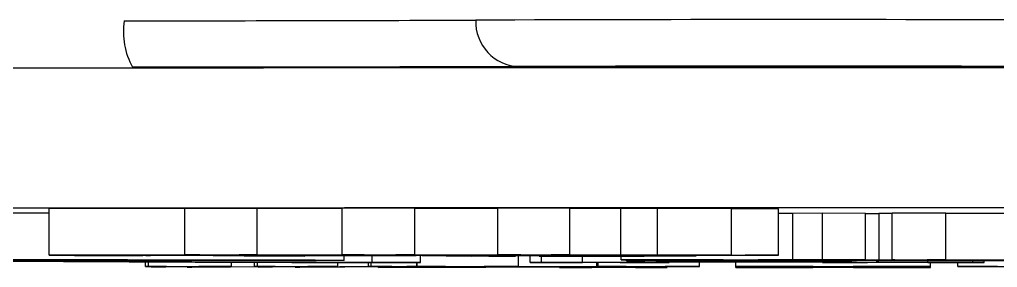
# Model space of a CAD drawing. Header units: millimetres. Extents: x 1852 to 4288, y 681 to 2404.
# Drawn here: x 2886.38 to 2907.45, y 838.71 to 844.05 of the extents above; entities that cross this region are included whole.
import ezdxf

# ---------------------------------------------------------------- set-up
doc = ezdxf.new("R2010")
doc.units = ezdxf.units.MM

msp = doc.modelspace()

# ---------------------------------------------------------------- linework, layer by layer
at = {"color": 7, "linetype": 'Continuous', "lineweight": 25}
for p, q in [((2889.944, 839.98), (2887.016, 839.979)), ((2887.016, 838.979), (2887.016, 839.979)), ((2891.503, 839.985), (2889.944, 839.986)), ((2889.944, 838.986), (2889.944, 839.986)), ((2891.503, 838.985), (2891.503, 839.985)), ((2893.334, 839.981), (2891.503, 839.98)), ((2894.896, 839.986), (2893.334, 839.987)), ((2893.334, 838.987), (2893.334, 839.987)), ((2894.896, 838.986), (2894.896, 839.986)), ((2896.683, 839.982), (2894.896, 839.981)), ((2898.24, 839.987), (2896.683, 839.988)), ((2896.683, 838.988), (2896.683, 839.988)), ((2898.24, 838.987), (2898.24, 839.987)), ((2899.337, 839.983), (2898.24, 839.983)), ((2900.123, 839.986), (2899.337, 839.983)), ((2899.337, 838.983), (2899.337, 839.983)), ((2901.72, 839.983), (2900.123, 839.986)), ((2900.123, 838.986), (2900.123, 839.986)), ((2901.72, 838.983), (2901.72, 839.983)), ((2902.735, 839.976), (2901.72, 839.977)), ((2902.735, 838.976), (2902.735, 839.976)), ((2903.044, 839.878), (2902.735, 839.878)), ((2903.68, 839.88), (2903.044, 839.878)), ((2903.044, 838.878), (2903.044, 839.878)), ((2904.604, 839.877), (2903.68, 839.88)), ((2903.68, 838.88), (2903.68, 839.88)), ((2904.604, 838.877), (2904.604, 839.877)), ((2904.893, 839.871), (2904.604, 839.871)), ((2905.182, 839.875), (2904.893, 839.874)), ((2904.893, 839.874), (2904.893, 838.874)), ((2906.338, 839.879), (2905.182, 839.88)), ((2905.182, 838.88), (2905.182, 839.88)), ((2906.338, 838.879), (2906.338, 839.879)), ((2907.898, 839.874), (2906.338, 839.874)), ((2887.016, 838.979), (2890.488, 838.98)), ((2887.655, 838.978), (2887.016, 838.979)), ((2887.565, 838.967), (2887.565, 838.978)), ((2888.243, 838.978), (2887.655, 838.978)), ((2887.945, 838.969), (2887.945, 838.978)), ((2890.558, 838.979), (2888.243, 838.978)), ((2888.613, 838.974), (2888.613, 838.978)), ((2888.885, 838.974), (2888.885, 838.978)), ((2889.027, 838.972), (2889.027, 838.978)), ((2889.027, 838.972), (2900.801, 838.976)), ((2889.944, 838.986), (2891.503, 838.985)), ((2891.503, 838.985), (2891.11, 838.983)), ((2891.11, 838.983), (2891.372, 838.98)), ((2891.372, 838.98), (2891.372, 838.984)), ((2891.372, 838.98), (2893.891, 838.981)), ((2893.961, 838.98), (2891.441, 838.979)), ((2891.832, 838.975), (2891.832, 838.979)), ((2893.334, 838.987), (2894.896, 838.986)), ((2895.225, 838.977), (2894.272, 838.976)), ((2894.896, 838.986), (2894.49, 838.985)), ((2894.49, 838.985), (2894.775, 838.981)), ((2894.775, 838.981), (2894.775, 838.986)), ((2894.775, 838.981), (2897.225, 838.982)), ((2897.295, 838.981), (2894.844, 838.981)), ((2895.225, 838.977), (2895.225, 838.981)), ((2896.683, 838.988), (2898.24, 838.987)), ((2898.569, 838.978), (2897.621, 838.977)), ((2898.24, 838.987), (2897.837, 838.986)), ((2897.837, 838.986), (2898.111, 838.983)), ((2898.111, 838.983), (2898.111, 838.987)), ((2898.111, 838.983), (2899.337, 838.983)), ((2901.72, 838.983), (2898.181, 838.982)), ((2898.569, 838.978), (2898.569, 838.982)), ((2899.337, 838.983), (2900.123, 838.986)), ((2900.123, 838.986), (2901.72, 838.983)), ((2900.801, 838.976), (2900.801, 838.983)), ((2900.801, 838.976), (2901.284, 838.978)), ((2900.957, 838.96), (2900.957, 838.983)), ((2901.284, 838.978), (2901.284, 838.983)), ((2901.284, 838.978), (2902.735, 838.976)), ((2890.163, 838.819), (2884.596, 838.85)), ((2887.177, 838.851), (2892.244, 838.824)), ((2888.613, 838.974), (2888.885, 838.974)), ((2888.885, 838.974), (2889.027, 838.972)), ((2889.097, 838.737), (2889.097, 838.825)), ((2894.544, 838.973), (2889.099, 838.971)), ((2889.157, 838.738), (2889.157, 838.824)), ((2889.217, 838.969), (2889.217, 838.971)), ((2895.018, 838.819), (2890.163, 838.819)), ((2890.552, 838.968), (2890.552, 838.972)), ((2890.552, 838.968), (2891.588, 838.967)), ((2891.832, 838.975), (2890.881, 838.974)), ((2890.945, 838.737), (2890.945, 838.819)), ((2891.445, 838.736), (2891.445, 838.819)), ((2891.505, 838.737), (2891.505, 838.819)), ((2891.588, 838.967), (2891.588, 838.972)), ((2891.588, 838.967), (2894.924, 838.968)), ((2894.996, 838.968), (2891.659, 838.966)), ((2891.659, 838.966), (2892.525, 838.956)), ((2892.525, 838.956), (2891.667, 838.954)), ((2892.525, 838.956), (2892.525, 838.967)), ((2893.241, 838.736), (2893.241, 838.819)), ((2893.374, 838.867), (2893.374, 838.967)), ((2893.896, 838.735), (2893.896, 838.819)), ((2893.955, 838.736), (2893.955, 838.819)), ((2893.977, 838.821), (2893.977, 838.967)), ((2893.977, 838.821), (2895.018, 838.821)), ((2894.924, 838.968), (2894.544, 838.973)), ((2894.941, 838.735), (2894.941, 838.819)), ((2894.943, 838.819), (2894.943, 838.735)), ((2895.018, 838.821), (2895.018, 838.967)), ((2895.018, 838.821), (2895.018, 838.819)), ((2900.942, 838.975), (2895.427, 838.973)), ((2895.427, 838.973), (2895.808, 838.969)), ((2895.808, 838.969), (2895.808, 838.974)), ((2895.808, 838.969), (2899.075, 838.97)), ((2899.352, 838.969), (2895.879, 838.968)), ((2897.066, 838.954), (2896.113, 838.953)), ((2897.066, 838.954), (2897.066, 838.968)), ((2897.128, 838.735), (2897.128, 838.968)), ((2897.381, 838.821), (2897.381, 838.968)), ((2897.381, 838.82), (2897.381, 838.821)), ((2897.381, 838.821), (2897.623, 838.821)), ((2900.374, 838.82), (2897.381, 838.82)), ((2897.577, 838.96), (2897.577, 838.969)), ((2897.636, 838.959), (2897.577, 838.96)), ((2897.623, 838.821), (2897.623, 838.959)), ((2898.513, 838.823), (2898.513, 838.969)), ((2898.513, 838.823), (2901.666, 838.85)), ((2898.817, 838.734), (2898.817, 838.82)), ((2898.844, 838.735), (2898.844, 838.82)), ((2899.075, 838.97), (2899.075, 838.975)), ((2899.075, 838.97), (2899.57, 838.972)), ((2899.345, 838.878), (2899.345, 838.969)), ((2899.865, 838.877), (2899.345, 838.878)), ((2899.345, 838.878), (2903.044, 838.878)), ((2899.981, 838.961), (2899.352, 838.969)), ((2900.132, 838.831), (2899.403, 838.824)), ((2899.461, 838.86), (2899.461, 838.878)), ((2900.097, 838.858), (2899.461, 838.86)), ((2899.57, 838.972), (2899.57, 838.975)), ((2899.57, 838.972), (2900.814, 838.97)), ((2899.576, 838.87), (2899.576, 838.878)), ((2900.097, 838.869), (2899.576, 838.87)), ((2899.576, 838.87), (2901.541, 838.87)), ((2903.766, 838.831), (2900.132, 838.831)), ((2900.132, 838.821), (2900.132, 838.831)), ((2900.132, 838.821), (2900.374, 838.821)), ((2900.814, 838.97), (2900.282, 838.969)), ((2900.282, 838.969), (2900.911, 838.961)), ((2901.989, 838.847), (2900.293, 838.832)), ((2900.293, 838.832), (2903.686, 838.832)), ((2900.328, 838.972), (2900.942, 838.975)), ((2900.328, 838.972), (2900.328, 838.975)), ((2900.559, 838.972), (2900.328, 838.972)), ((2900.374, 838.821), (2900.374, 838.831)), ((2900.374, 838.821), (2900.374, 838.82)), ((2900.911, 838.961), (2900.911, 838.975)), ((2901.029, 838.734), (2901.029, 838.831)), ((2901.541, 838.877), (2901.252, 838.877)), ((2901.541, 838.87), (2901.484, 838.87)), ((2901.541, 838.87), (2901.541, 838.877)), ((2901.541, 838.861), (2901.541, 838.87)), ((2901.666, 838.85), (2902.876, 838.85)), ((2901.812, 838.734), (2901.812, 838.831)), ((2902.07, 838.847), (2901.989, 838.847)), ((2903.686, 838.832), (2902.07, 838.847)), ((2904.604, 838.877), (2902.293, 838.877)), ((2902.293, 838.877), (2902.293, 838.87)), ((2902.293, 838.87), (2902.928, 838.87)), ((2904.257, 838.87), (2902.293, 838.87)), ((2902.293, 838.87), (2902.293, 838.862)), ((2902.293, 838.862), (2904.257, 838.863)), ((2902.876, 838.85), (2902.876, 838.87)), ((2902.876, 838.85), (2905.948, 838.823)), ((2902.928, 838.87), (2902.928, 838.877)), ((2902.928, 838.87), (2903.448, 838.871)), ((2903.044, 838.878), (2903.68, 838.88)), ((2903.448, 838.871), (2903.448, 838.877)), ((2903.448, 838.871), (2904.257, 838.87)), ((2903.68, 838.88), (2904.604, 838.877)), ((2903.683, 838.821), (2903.683, 838.831)), ((2903.683, 838.82), (2903.683, 838.821)), ((2903.683, 838.821), (2904.006, 838.821)), ((2907.162, 838.82), (2903.683, 838.82)), ((2904.573, 838.823), (2903.766, 838.831)), ((2904.006, 838.821), (2904.006, 838.829)), ((2904.257, 838.871), (2904.257, 838.877)), ((2904.778, 838.87), (2904.257, 838.871)), ((2904.257, 838.871), (2911.25, 838.871)), ((2904.257, 838.87), (2904.257, 838.871)), ((2904.257, 838.863), (2904.257, 838.87)), ((2904.257, 838.863), (2904.315, 838.863)), ((2904.315, 838.871), (2904.315, 838.863)), ((2904.893, 838.864), (2904.835, 838.868)), ((2904.835, 838.868), (2905.587, 838.867)), ((2904.835, 838.854), (2904.835, 838.868)), ((2904.835, 838.854), (2904.893, 838.857)), ((2905.587, 838.855), (2904.835, 838.854)), ((2904.893, 838.874), (2905.24, 838.875)), ((2905.587, 838.873), (2904.893, 838.874)), ((2904.893, 838.857), (2904.893, 838.864)), ((2905.182, 838.88), (2906.338, 838.879)), ((2906.049, 838.874), (2905.587, 838.873)), ((2905.587, 838.867), (2905.587, 838.873)), ((2905.587, 838.867), (2907.263, 838.867)), ((2906.916, 838.866), (2905.587, 838.866)), ((2905.587, 838.866), (2905.587, 838.855)), ((2906.338, 838.879), (2905.933, 838.878)), ((2905.933, 838.878), (2905.933, 838.874)), ((2905.933, 838.874), (2907.956, 838.874)), ((2905.948, 838.823), (2905.948, 838.866)), ((2906.004, 838.734), (2906.004, 838.82)), ((2910.903, 838.874), (2906.049, 838.874)), ((2907.552, 838.87), (2906.165, 838.87)), ((2906.593, 838.734), (2906.593, 838.82)), ((2906.916, 838.856), (2906.916, 838.866)), ((2907.609, 838.857), (2906.916, 838.856)), ((2906.919, 838.821), (2906.919, 838.856)), ((2906.919, 838.821), (2907.162, 838.821)), ((2907.162, 838.821), (2907.162, 838.856)), ((2907.162, 838.821), (2907.162, 838.82)), ((2907.263, 838.867), (2907.552, 838.87)), ((2907.263, 838.867), (2907.263, 838.87)), ((2889.097, 838.737), (2889.157, 838.738)), ((2889.301, 838.737), (2889.097, 838.737)), ((2889.157, 838.738), (2890.945, 838.737)), ((2889.226, 838.718), (2889.226, 838.737)), ((2889.226, 838.718), (2889.531, 838.736)), ((2889.532, 838.718), (2889.226, 838.718)), ((2891.638, 838.729), (2889.532, 838.718)), ((2890.245, 838.736), (2889.991, 838.723)), ((2889.991, 838.723), (2890.093, 838.723)), ((2890.093, 838.723), (2891.769, 838.732)), ((2890.093, 838.723), (2890.093, 838.728)), ((2890.885, 838.736), (2890.731, 838.736)), ((2890.945, 838.737), (2890.885, 838.736)), ((2891.445, 838.736), (2891.505, 838.737)), ((2891.599, 838.736), (2891.445, 838.736)), ((2891.505, 838.737), (2893.241, 838.736)), ((2891.524, 838.717), (2891.74, 838.729)), ((2891.524, 838.717), (2891.524, 838.729)), ((2891.831, 838.717), (2891.524, 838.717)), ((2891.74, 838.729), (2891.638, 838.729)), ((2891.769, 838.732), (2891.879, 838.735)), ((2894.728, 838.734), (2891.831, 838.717)), ((2892.593, 838.735), (2892.318, 838.723)), ((2892.318, 838.723), (2892.42, 838.723)), ((2892.42, 838.723), (2894.362, 838.734)), ((2892.42, 838.723), (2892.42, 838.727)), ((2893.181, 838.735), (2893.029, 838.735)), ((2893.241, 838.736), (2893.181, 838.735)), ((2893.896, 838.735), (2893.955, 838.736)), ((2894.05, 838.735), (2893.896, 838.735)), ((2893.955, 838.736), (2894.941, 838.735)), ((2894.113, 838.716), (2894.113, 838.73)), ((2894.113, 838.716), (2894.142, 838.717)), ((2896.401, 838.716), (2894.113, 838.716)), ((2894.142, 838.717), (2894.142, 838.73)), ((2894.142, 838.717), (2894.402, 838.717)), ((2894.362, 838.734), (2894.408, 838.734)), ((2894.402, 838.717), (2894.402, 838.732)), ((2894.907, 838.718), (2895.556, 838.734)), ((2894.941, 838.735), (2894.943, 838.735)), ((2894.943, 838.735), (2897.128, 838.735)), ((2895.427, 838.734), (2895.223, 838.734)), ((2895.429, 838.734), (2895.427, 838.734)), ((2896.07, 838.726), (2895.739, 838.718)), ((2895.739, 838.718), (2895.743, 838.717)), ((2899.139, 838.725), (2896.07, 838.726)), ((2896.388, 838.733), (2896.097, 838.726)), ((2896.097, 838.726), (2899.166, 838.726)), ((2896.17, 838.717), (2896.17, 838.726)), ((2896.17, 838.717), (2896.43, 838.717)), ((2896.43, 838.717), (2896.401, 838.716)), ((2896.43, 838.717), (2896.43, 838.726)), ((2897.101, 838.734), (2896.893, 838.734)), ((2897.128, 838.735), (2897.101, 838.734)), ((2898.014, 838.716), (2898.014, 838.725)), ((2900.302, 838.715), (2898.014, 838.716)), ((2898.014, 838.716), (2898.043, 838.716)), ((2898.043, 838.716), (2898.043, 838.725)), ((2898.043, 838.716), (2898.303, 838.716)), ((2898.303, 838.716), (2898.303, 838.725)), ((2898.807, 838.717), (2899.139, 838.725)), ((2898.807, 838.717), (2898.807, 838.725)), ((2898.817, 838.734), (2898.844, 838.735)), ((2899.025, 838.734), (2898.817, 838.734)), ((2898.844, 838.735), (2901.029, 838.734)), ((2899.166, 838.726), (2899.457, 838.733)), ((2900.289, 838.733), (2899.64, 838.717)), ((2899.64, 838.717), (2899.644, 838.717)), ((2900.071, 838.716), (2900.071, 838.727)), ((2900.071, 838.716), (2900.331, 838.716)), ((2900.331, 838.716), (2900.302, 838.715)), ((2901.002, 838.733), (2900.794, 838.734)), ((2901.029, 838.734), (2901.002, 838.733)), ((2901.812, 838.733), (2901.812, 838.734)), ((2901.812, 838.734), (2906.004, 838.734)), ((2903.008, 838.733), (2901.812, 838.733)), ((2901.812, 838.716), (2901.812, 838.733)), ((2901.812, 838.715), (2901.812, 838.716)), ((2901.812, 838.716), (2903.008, 838.716)), ((2906.004, 838.715), (2901.812, 838.715)), ((2903.008, 838.716), (2903.008, 838.733)), ((2903.476, 838.717), (2903.476, 838.732)), ((2904.339, 838.732), (2904.339, 838.717)), ((2906.004, 838.733), (2904.808, 838.733)), ((2904.808, 838.716), (2904.808, 838.733)), ((2904.808, 838.716), (2906.004, 838.716)), ((2906.004, 838.734), (2906.004, 838.733)), ((2906.004, 838.716), (2906.004, 838.733)), ((2906.004, 838.716), (2906.004, 838.715)), ((2906.593, 838.734), (2909.014, 838.735)), ((2906.629, 838.734), (2906.593, 838.734)), ((2906.937, 838.734), (2906.629, 838.734)), ((2908.301, 838.717), (2907.45, 838.733))]:
    msp.add_line(p, q, dxfattribs=at)
at = {"color": 7, "linetype": 'Continuous', "lineweight": 25, "flags": 128}
for points in [[(2931.183, 842.996), (2926.479, 843), (2921.658, 843.003), (2916.743, 843.005), (2911.76, 843.007), (2906.733, 843.008), (2901.687, 843.008), (2896.648, 843.008), (2891.639, 843.006), (2886.687, 843.004), (2881.817, 843.001)], [(2907.452, 843.026), (2906.626, 843.024), (2905.549, 843.022), (2904.295, 843.021), (2902.949, 843.021), (2901.603, 843.021), (2900.349, 843.022), (2899.272, 843.024), (2898.446, 843.026), (2897.926, 843.029), (2897.749, 843.032), (2897.926, 843.035), (2898.446, 843.037), (2899.272, 843.04), (2900.349, 843.041), (2901.603, 843.043), (2902.949, 843.043), (2904.295, 843.043), (2905.549, 843.041), (2906.626, 843.04), (2907.452, 843.037)]]:
    msp.add_lwpolyline(points, dxfattribs=at)
at = {"color": 7, "linetype": 'Continuous', "lineweight": 25}
for centre, radius, start, end in [((2889.076, 2719.109), 1875.085, 269.986579, 270.217963), ((2897.179, 844.006), 0.971, 178.1826, 267.9964), ((2902.949, -1148.266), 1992.314, 89.806162, 90.193839), ((2890.179, 843.782), 1.561, 171.0968, 209.1481)]:
    msp.add_arc(centre, radius, start, end, dxfattribs=at)
for points, knots in [([(2897.145, 843.036), (2896.754, 843.035), (2895.959, 843.031), (2893.969, 843.027), (2891.555, 843.023), (2889.718, 843.022), (2888.815, 843.022)], [0, 0, 0, 0, 0.245796, 0.5, 0.754204, 1, 1, 1, 1]), ([(2908.753, 843.036), (2908.489, 843.038), (2907.948, 843.04), (2906.53, 843.043), (2904.813, 843.045), (2902.949, 843.045), (2901.085, 843.045), (2899.368, 843.043), (2897.95, 843.04), (2897.409, 843.038), (2897.145, 843.036)], [0, 0, 0, 0, 0.122089, 0.25, 0.377911, 0.5, 0.622089, 0.75, 0.877911, 1, 1, 1, 1]), ([(2834.504, 839.858), (2834.551, 839.862), (2834.658, 839.87), (2835.528, 839.882), (2837.008, 839.896), (2839.184, 839.91), (2842.014, 839.923), (2845.528, 839.936), (2849.682, 839.948), (2854.426, 839.959), (2859.687, 839.969), (2865.379, 839.978), (2871.402, 839.986), (2877.625, 839.992), (2883.99, 839.996), (2890.343, 840), (2896.682, 840.002), (2902.949, 840.002), (2909.216, 840.002), (2915.555, 840), (2921.907, 839.996), (2928.273, 839.992), (2934.496, 839.986), (2940.519, 839.978), (2946.211, 839.969), (2951.472, 839.959), (2956.216, 839.948), (2960.37, 839.936), (2963.884, 839.923), (2966.714, 839.91), (2968.89, 839.896), (2970.371, 839.882), (2971.242, 839.87), (2971.349, 839.862), (2971.397, 839.858)], [0, 0, 0, 0, 0.023828, 0.053273, 0.084485, 0.115699, 0.147957, 0.180726, 0.213842, 0.247136, 0.28043, 0.313546, 0.346314, 0.378573, 0.409785, 0.440999, 0.470442, 0.499888, 0.529332, 0.558778, 0.58999, 0.621203, 0.653462, 0.68623, 0.719347, 0.752641, 0.785934, 0.819051, 0.851819, 0.884078, 0.915289, 0.946503, 0.975948, 1, 1, 1, 1]), ([(2887.016, 839.882), (2886.908, 839.882), (2886.488, 839.883), (2886.048, 839.883), (2885.72, 839.883)], [0, 0, 0, 0, 0.254888, 1, 1, 1, 1]), ([(2890.488, 838.98), (2890.43, 838.981), (2890.319, 838.982), (2890.14, 838.984), (2890.009, 838.985), (2889.944, 838.986)], [0, 0, 0, 0, 0.361759, 0.680808, 1, 1, 1, 1]), ([(2890.881, 838.974), (2890.844, 838.975), (2890.783, 838.976), (2890.667, 838.978), (2890.594, 838.979), (2890.558, 838.979)], [0, 0, 0, 0, 0.437947, 0.718933, 1, 1, 1, 1]), ([(2891.441, 838.979), (2891.471, 838.979), (2891.532, 838.978), (2891.656, 838.977), (2891.763, 838.976), (2891.832, 838.975)], [0, 0, 0, 0, 0.267337, 0.534687, 1, 1, 1, 1]), ([(2893.891, 838.981), (2893.833, 838.982), (2893.721, 838.983), (2893.537, 838.985), (2893.402, 838.986), (2893.334, 838.987)], [0, 0, 0, 0, 0.353076, 0.676475, 1, 1, 1, 1]), ([(2894.272, 838.976), (2894.228, 838.976), (2894.163, 838.977), (2894.051, 838.979), (2893.991, 838.98), (2893.961, 838.98)], [0, 0, 0, 0, 0.499817, 0.749886, 1, 1, 1, 1]), ([(2894.844, 838.981), (2894.875, 838.98), (2894.935, 838.979), (2895.052, 838.978), (2895.159, 838.977), (2895.225, 838.977)], [0, 0, 0, 0, 0.278089, 0.556193, 1, 1, 1, 1]), ([(2897.225, 838.982), (2897.167, 838.983), (2897.057, 838.984), (2896.877, 838.986), (2896.748, 838.988), (2896.683, 838.988)], [0, 0, 0, 0, 0.361832, 0.680859, 1, 1, 1, 1]), ([(2897.621, 838.977), (2897.581, 838.977), (2897.515, 838.979), (2897.401, 838.98), (2897.33, 838.981), (2897.295, 838.981)], [0, 0, 0, 0, 0.437841, 0.718884, 1, 1, 1, 1]), ([(2898.181, 838.982), (2898.21, 838.981), (2898.268, 838.981), (2898.391, 838.979), (2898.5, 838.978), (2898.569, 838.978)], [0, 0, 0, 0, 0.267397, 0.53481, 1, 1, 1, 1]), ([(2884.095, 838.88), (2884.764, 838.88), (2886.11, 838.88), (2887.918, 838.879), (2889.238, 838.876), (2890.162, 838.873), (2890.469, 838.869), (2890.492, 838.867), (2890.497, 838.867)], [0, 0, 0, 0, 0.196061, 0.394111, 0.547436, 0.700125, 0.928087, 1, 1, 1, 1]), ([(2890.497, 838.867), (2890.467, 838.865), (2890.406, 838.862), (2889.723, 838.858), (2888.375, 838.855), (2886.69, 838.853), (2885.343, 838.853), (2884.565, 838.853), (2884.442, 838.853)], [0, 0, 0, 0, 0.200351, 0.402646, 0.59747, 0.766762, 0.96323, 1, 1, 1, 1]), ([(2885.045, 838.883), (2885.714, 838.883), (2886.949, 838.883), (2888.716, 838.882), (2890.379, 838.88), (2891.898, 838.878), (2893.044, 838.874), (2893.352, 838.87), (2893.37, 838.868), (2893.374, 838.867)], [0, 0, 0, 0, 0.160365, 0.296332, 0.431737, 0.589347, 0.747826, 0.949128, 1, 1, 1, 1]), ([(2893.374, 838.867), (2893.347, 838.866), (2893.287, 838.863), (2892.503, 838.858), (2890.791, 838.854), (2888.943, 838.851), (2887.664, 838.851), (2887.177, 838.851)], [0, 0, 0, 0, 0.183074, 0.416875, 0.642834, 0.864166, 1, 1, 1, 1]), ([(2887.565, 838.967), (2887.569, 838.968), (2887.582, 838.968), (2887.751, 838.968), (2887.884, 838.969), (2887.945, 838.969)], [0, 0, 0, 0, 0.206018, 0.636041, 1, 1, 1, 1]), ([(2888.261, 838.967), (2888.18, 838.967), (2888.03, 838.967), (2887.821, 838.967), (2887.68, 838.967), (2887.588, 838.967), (2887.571, 838.967), (2887.565, 838.967)], [0, 0, 0, 0, 0.281585, 0.522569, 0.762523, 0.925805, 1, 1, 1, 1]), ([(2887.945, 838.969), (2888.072, 838.969), (2888.415, 838.97), (2888.56, 838.972), (2888.599, 838.973), (2888.613, 838.974)], [0, 0, 0, 0, 0.268239, 0.722981, 1, 1, 1, 1]), ([(2889.169, 838.968), (2889.142, 838.968), (2889.089, 838.968), (2888.824, 838.967), (2888.554, 838.967), (2888.315, 838.967), (2888.261, 838.967)], [0, 0, 0, 0, 0.194719, 0.390632, 0.863045, 1, 1, 1, 1]), ([(2889.099, 838.971), (2889.153, 838.971), (2889.221, 838.97), (2889.2, 838.969), (2889.195, 838.969)], [0, 0, 0, 0, 0.784657, 1, 1, 1, 1]), ([(2891.667, 838.954), (2891.574, 838.956), (2891.389, 838.958), (2891.03, 838.963), (2890.723, 838.966), (2890.552, 838.968)], [0, 0, 0, 0, 0.307881, 0.615778, 1, 1, 1, 1]), ([(2892.244, 838.824), (2892.414, 838.823), (2892.679, 838.822), (2893.351, 838.821), (2893.757, 838.821), (2893.977, 838.821)], [0, 0, 0, 0, 0.454509, 0.703285, 1, 1, 1, 1]), ([(2896.113, 838.953), (2896.016, 838.954), (2895.821, 838.957), (2895.439, 838.962), (2895.161, 838.966), (2894.996, 838.968)], [0, 0, 0, 0, 0.289421, 0.578839, 1, 1, 1, 1]), ([(2895.879, 838.968), (2895.995, 838.966), (2896.226, 838.964), (2896.604, 838.959), (2896.901, 838.956), (2897.066, 838.954)], [0, 0, 0, 0, 0.3079389, 0.6158743, 1, 1, 1, 1]), ([(2897.577, 838.96), (2897.91, 838.96), (2898.483, 838.96), (2899.139, 838.96), (2899.542, 838.96), (2899.75, 838.96), (2899.891, 838.961), (2899.969, 838.961), (2900.001, 838.961), (2899.988, 838.961), (2899.981, 838.961)], [0, 0, 0, 0, 0.358025, 0.615683, 0.704922, 0.795041, 0.841826, 0.888488, 0.9407, 1, 1, 1, 1]), ([(2897.623, 838.821), (2897.747, 838.821), (2897.957, 838.821), (2898.213, 838.821), (2898.398, 838.822), (2898.473, 838.822), (2898.505, 838.823), (2898.513, 838.823)], [0, 0, 0, 0, 0.268165, 0.456817, 0.645375, 0.906381, 1, 1, 1, 1]), ([(2899.848, 838.957), (2899.816, 838.957), (2899.752, 838.958), (2899.395, 838.958), (2898.688, 838.959), (2898.033, 838.959), (2897.636, 838.959)], [0, 0, 0, 0, 0.10724, 0.21472, 0.525104, 1, 1, 1, 1]), ([(2899.403, 838.824), (2899.393, 838.824), (2899.372, 838.824), (2899.338, 838.824), (2899.329, 838.823), (2899.323, 838.823)], [0, 0, 0, 0, 0.2502199, 0.5005081, 1, 1, 1, 1]), ([(2899.323, 838.823), (2899.331, 838.823), (2899.345, 838.822), (2899.424, 838.822), (2899.521, 838.821), (2899.675, 838.821), (2899.885, 838.821), (2900.046, 838.821), (2900.132, 838.821)], [0, 0, 0, 0, 0.284135, 0.450473, 0.560568, 0.671794, 0.825494, 1, 1, 1, 1]), ([(2899.461, 838.86), (2899.809, 838.86), (2900.332, 838.861), (2901.024, 838.861), (2901.369, 838.861), (2901.541, 838.861)], [0, 0, 0, 0, 0.499885, 0.749929, 1, 1, 1, 1]), ([(2900.911, 838.961), (2900.938, 838.961), (2900.99, 838.96), (2900.849, 838.959), (2900.489, 838.958), (2900.1, 838.957), (2899.848, 838.957)], [0, 0, 0, 0, 0.211302, 0.416468, 0.621501, 1, 1, 1, 1]), ([(2901.252, 838.877), (2901.086, 838.877), (2900.769, 838.877), (2900.305, 838.877), (2900.012, 838.877), (2899.865, 838.877)], [0, 0, 0, 0, 0.35686, 0.67714, 1, 1, 1, 1]), ([(2901.484, 838.87), (2901.317, 838.87), (2901, 838.87), (2900.536, 838.869), (2900.243, 838.869), (2900.097, 838.869)], [0, 0, 0, 0, 0.35686, 0.67714, 1, 1, 1, 1]), ([(2904.315, 838.863), (2903.719, 838.862), (2902.699, 838.861), (2901.234, 838.86), (2900.477, 838.858), (2900.097, 838.858)], [0, 0, 0, 0, 0.41234, 0.704495, 1, 1, 1, 1]), ([(2902.735, 838.976), (2902.517, 838.976), (2902.042, 838.975), (2901.31, 838.974), (2900.852, 838.972), (2900.559, 838.972)], [0, 0, 0, 0, 0.234297, 0.511813, 1, 1, 1, 1]), ([(2904.006, 838.821), (2904.093, 838.821), (2904.234, 838.821), (2904.402, 838.821), (2904.51, 838.821), (2904.582, 838.821), (2904.634, 838.822), (2904.646, 838.822), (2904.653, 838.822)], [0, 0, 0, 0, 0.25713, 0.418126, 0.515419, 0.613557, 0.771961, 1, 1, 1, 1]), ([(2904.653, 838.822), (2904.652, 838.822), (2904.65, 838.822), (2904.634, 838.823), (2904.597, 838.823), (2904.573, 838.823)], [0, 0, 0, 0, 0.25103, 0.502225, 1, 1, 1, 1]), ([(2906.165, 838.87), (2905.998, 838.87), (2905.681, 838.87), (2905.217, 838.87), (2904.924, 838.87), (2904.778, 838.87)], [0, 0, 0, 0, 0.35686, 0.67714, 1, 1, 1, 1]), ([(2905.238, 838.875), (2905.237, 838.876), (2905.235, 838.877), (2905.219, 838.878), (2905.194, 838.879), (2905.182, 838.88)], [0, 0, 0, 0, 0.333361, 0.666606, 1, 1, 1, 1]), ([(2905.948, 838.823), (2905.99, 838.823), (2906.074, 838.822), (2906.26, 838.822), (2906.52, 838.821), (2906.747, 838.821), (2906.881, 838.821), (2906.919, 838.821)], [0, 0, 0, 0, 0.25387, 0.509596, 0.715202, 0.920342, 1, 1, 1, 1]), ([(2889.531, 838.736), (2889.542, 838.736), (2889.558, 838.736), (2889.511, 838.737), (2889.453, 838.737), (2889.377, 838.737), (2889.326, 838.737), (2889.301, 838.737)], [0, 0, 0, 0, 0.409045, 0.568709, 0.729731, 0.871998, 1, 1, 1, 1]), ([(2890.731, 838.736), (2890.666, 838.736), (2890.566, 838.736), (2890.434, 838.736), (2890.347, 838.736), (2890.279, 838.736), (2890.258, 838.736), (2890.245, 838.736)], [0, 0, 0, 0, 0.286948, 0.445283, 0.603611, 0.766841, 1, 1, 1, 1]), ([(2891.879, 838.735), (2891.886, 838.735), (2891.898, 838.735), (2891.841, 838.736), (2891.743, 838.736), (2891.644, 838.736), (2891.599, 838.736)], [0, 0, 0, 0, 0.280717, 0.477013, 0.764436, 1, 1, 1, 1]), ([(2893.029, 838.735), (2892.982, 838.735), (2892.906, 838.735), (2892.798, 838.735), (2892.722, 838.735), (2892.65, 838.735), (2892.614, 838.735), (2892.597, 838.735), (2892.593, 838.735)], [0, 0, 0, 0, 0.219728, 0.360437, 0.501962, 0.629609, 0.910972, 1, 1, 1, 1]), ([(2894.403, 838.734), (2894.403, 838.734), (2894.402, 838.734), (2894.36, 838.735), (2894.281, 838.735), (2894.174, 838.735), (2894.09, 838.735), (2894.05, 838.735)], [0, 0, 0, 0, 0.063168, 0.286153, 0.501453, 0.758451, 1, 1, 1, 1]), ([(2894.402, 838.717), (2894.495, 838.717), (2894.624, 838.717), (2894.773, 838.717), (2894.849, 838.717), (2894.892, 838.717), (2894.902, 838.718), (2894.907, 838.718)], [0, 0, 0, 0, 0.3758207, 0.5238074, 0.6720575, 0.8532035, 1, 1, 1, 1]), ([(2895.223, 838.734), (2895.167, 838.734), (2895.06, 838.734), (2894.914, 838.734), (2894.802, 838.734), (2894.753, 838.734), (2894.728, 838.734)], [0, 0, 0, 0, 0.2469872, 0.468153, 0.7284619, 1, 1, 1, 1]), ([(2895.555, 838.734), (2895.556, 838.734), (2895.558, 838.734), (2895.527, 838.734), (2895.475, 838.734), (2895.439, 838.734), (2895.429, 838.734)], [0, 0, 0, 0, 0.177122, 0.589108, 0.884827, 1, 1, 1, 1]), ([(2895.75, 838.717), (2895.763, 838.717), (2895.789, 838.717), (2895.873, 838.717), (2896, 838.717), (2896.106, 838.717), (2896.17, 838.717)], [0, 0, 0, 0, 0.204883, 0.408937, 0.643499, 1, 1, 1, 1]), ([(2896.893, 838.734), (2896.823, 838.734), (2896.707, 838.734), (2896.564, 838.734), (2896.472, 838.734), (2896.409, 838.734), (2896.396, 838.734), (2896.388, 838.733)], [0, 0, 0, 0, 0.290077, 0.48445, 0.638173, 0.79153, 1, 1, 1, 1]), ([(2898.303, 838.716), (2898.395, 838.716), (2898.525, 838.716), (2898.674, 838.716), (2898.75, 838.717), (2898.793, 838.717), (2898.803, 838.717), (2898.807, 838.717)], [0, 0, 0, 0, 0.375821, 0.523807, 0.672057, 0.853203, 1, 1, 1, 1]), ([(2899.453, 838.733), (2899.454, 838.733), (2899.455, 838.733), (2899.416, 838.733), (2899.354, 838.734), (2899.239, 838.734), (2899.125, 838.734), (2899.042, 838.734), (2899.025, 838.734)], [0, 0, 0, 0, 0.132198, 0.30903, 0.458399, 0.607839, 0.921168, 1, 1, 1, 1]), ([(2899.651, 838.716), (2899.664, 838.716), (2899.69, 838.716), (2899.774, 838.716), (2899.901, 838.716), (2900.007, 838.716), (2900.071, 838.716)], [0, 0, 0, 0, 0.204883, 0.408937, 0.643499, 1, 1, 1, 1]), ([(2900.794, 838.734), (2900.724, 838.734), (2900.608, 838.734), (2900.465, 838.733), (2900.373, 838.733), (2900.31, 838.733), (2900.297, 838.733), (2900.289, 838.733)], [0, 0, 0, 0, 0.290077, 0.48445, 0.638173, 0.79153, 1, 1, 1, 1]), ([(2903.476, 838.732), (2903.474, 838.733), (2903.469, 838.733), (2903.41, 838.733), (2903.331, 838.733), (2903.195, 838.733), (2903.085, 838.733), (2903.008, 838.733)], [0, 0, 0, 0, 0.250411, 0.398556, 0.54744, 0.686236, 1, 1, 1, 1]), ([(2903.008, 838.716), (2903.098, 838.716), (2903.223, 838.716), (2903.364, 838.716), (2903.437, 838.716), (2903.473, 838.716), (2903.475, 838.717), (2903.476, 838.717)], [0, 0, 0, 0, 0.364031, 0.510061, 0.655864, 0.843841, 1, 1, 1, 1]), ([(2904.808, 838.733), (2904.737, 838.733), (2904.621, 838.733), (2904.483, 838.733), (2904.398, 838.733), (2904.347, 838.733), (2904.342, 838.733), (2904.339, 838.732)], [0, 0, 0, 0, 0.2944044, 0.4877252, 0.6436082, 0.7993468, 1, 1, 1, 1]), ([(2904.339, 838.717), (2904.343, 838.716), (2904.348, 838.716), (2904.406, 838.716), (2904.501, 838.716), (2904.639, 838.716), (2904.748, 838.716), (2904.808, 838.716)], [0, 0, 0, 0, 0.210223, 0.375759, 0.542534, 0.746796, 1, 1, 1, 1]), ([(2907.45, 838.733), (2907.437, 838.733), (2907.417, 838.733), (2907.336, 838.733), (2907.241, 838.734), (2907.102, 838.734), (2906.999, 838.734), (2906.937, 838.734)], [0, 0, 0, 0, 0.282665, 0.424863, 0.567605, 0.744514, 1, 1, 1, 1])]:
    msp.add_open_spline(points, degree=3, knots=knots, dxfattribs=at)

doc.saveas('drawing.dxf')
